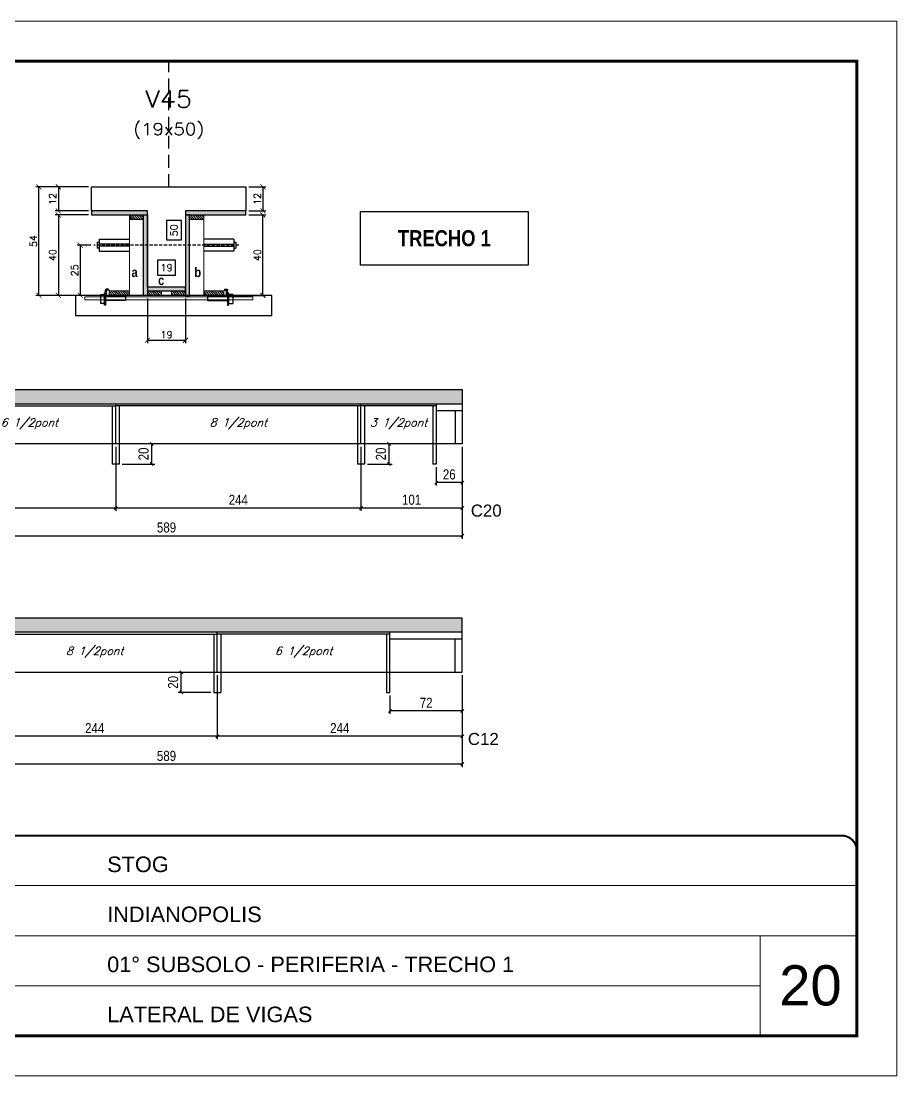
# Model space of a CAD drawing. Extents: x 0 to 6325, y 5574 to 19307.
# Drawn here: x 5368 to 6240, y 12466 to 13516 of the extents above; entities that cross this region are included whole.
import ezdxf
from ezdxf.enums import TextEntityAlignment as Align

# ---------------------------------------------------------------- set-up
doc = ezdxf.new("R2010")
doc.units = 0
for name, pattern in [('CONTINUO', [0]), ('DASHED', [0.75, 0.5, -0.25]), ('HIDDEN', [9.525, 6.35, -3.175])]:
    doc.linetypes.add(name, pattern=pattern)
for name, color, linetype in [('1', 1, 'Continuous'), ('5', 5, 'Continuous'), ('barrote', 251, 'Continuous'), ('COTA', 241, 'Continuous'), ('Cota Seção (2x)', 4, 'Continuous'), ('detalhes', 4, 'Continuous'), ('Hachura', 253, 'Continuous'), ('NOMENCLATURA', 7, 'Continuous'), ('Painéis', 200, 'Continuous'), ('presilha', 1, 'Continuous'), ('SARR_2.2x7', 40, 'Continuous'), ('SARR_3.5x7', 81, 'Continuous'), ('TENSOR', 3, 'Continuous'), ('texto', 7, 'Continuous'), ('Texto de Titulo', 7, 'Continuous'), ('Texto Qtd Sarr', 242, 'Continuous')]:
    doc.layers.add(name, color=color, linetype=linetype)
for name, color, linetype, lineweight in [('CARIMBO', 255, 'Continuous', 9), ('CONCRETO', 251, 'Continuous', 25), ('Folhas', 255, 'Continuous', 9), ('Madeira', 126, 'Continuous', 18), ('SARRAFO DE PRESSAO', 251, 'DASHED', 9), ('SCO-___-LAJ', 2, 'Continuous', 0), ('Texto Seção', 7, 'Continuous', 15)]:
    doc.layers.add(name, color=color, linetype=linetype, lineweight=lineweight)
doc.styles.add('arial', font='arial.ttf')
doc.styles.add('COTA TECNICA', font='techl___.ttf', dxfattribs={"height": 10})
doc.styles.add('ROMANC', font='techb___.ttf', dxfattribs={"height": 2.5})
doc.styles.add('Romans', font='romans.shx')
doc.styles.get("Standard").update_dxf_attribs({"font": 'arial.ttf'})
doc.styles.add('TECNICA', font='techb___.ttf', dxfattribs={"height": 10})
doc.dimstyles.new('Cota Seção (2x)', dxfattribs={"dimtxt": 7, "dimasz": 5, "dimexe": 3, "dimexo": 3, "dimgap": 2, "dimtad": 3, "dimdec": 1, "dimlfac": 0.5, "dimzin": 12, "dimdsep": 46, "dimtxsty": 'Romans', "dimblk": 'ARCHTICK', "dimcen": 0, "dimclrd": 4, "dimclre": 4, "dimclrt": 1, "dimadec": 1, "dimazin": 3, "dimtfac": 1, "dimtdec": 1, "dimtmove": 0, "dimatfit": 3, "dimldrblk": 'OBLIQUE', "dimfxl": 1, "dimtolj": 1, "dimtzin": 12, "dimarcsym": 0})
doc.dimstyles.new('Cota Seção interna', dxfattribs={"dimtxt": 7, "dimasz": 6, "dimexe": 0.18, "dimexo": 2, "dimgap": -4, "dimtad": 3, "dimdec": 1, "dimlfac": 0.5, "dimzin": 12, "dimdsep": 46, "dimtxsty": 'Romans', "dimblk": 'ARCHTICK', "dimcen": 0.09, "dimse1": 1, "dimse2": 1, "dimsd1": 1, "dimsd2": 1, "dimclrd": 180, "dimclre": 5, "dimclrt": 1, "dimadec": 0, "dimazin": 3, "dimtfac": 1, "dimtdec": 1, "dimtofl": 0, "dimtmove": 0, "dimatfit": 3, "dimldrblk": 'ARCHTICK', "dimfxl": 1, "dimtolj": 1, "dimtzin": 0, "dimarcsym": 0})
doc.dimstyles.new('PAINEL', dxfattribs={"dimtxt": 10, "dimasz": 3, "dimexe": 3, "dimexo": 3, "dimgap": 3, "dimtad": 1, "dimdec": 1, "dimzin": 12, "dimdsep": 46, "dimtxsty": 'COTA TECNICA', "dimblk1": 'OBLIQUE', "dimblk2": 'OBLIQUE', "dimsah": 1, "dimcen": 0.9, "dimclrd": 4, "dimclre": 4, "dimclrt": 240, "dimadec": 1, "dimazin": 3, "dimtfac": 1, "dimtdec": 1, "dimtmove": 0, "dimatfit": 3, "dimfxl": 1, "dimtolj": 1, "dimtzin": 12, "dimarcsym": 0})
pattern_1 = [(315, (28450.4202, 5013.0558), (1.12253202, 1.12253202), [])]

# ---------------------------------------------------------------- blocks, each defined once
blk = doc.blocks.new('9999999999')
at = {"color": 30, "linetype": 'CONTINUO'}
for p, q in [((98564.6, 34379.6), (99584, 34379.6)), ((98564.6, 34329.8), (99488, 34329.8)), ((99584, 34329.8), (99488, 34329.8)), ((99488, 34329.8), (99488, 34230.2)), ((98564.6, 34280), (99488, 34280))]:
    blk.add_line(p, q, dxfattribs=at)
at = {"color": 30, "linetype": 'CONTINUO', "const_width": 2}
blk.add_lwpolyline([(99584, 34230.2), (99584, 34414.4, 0.414214), (99569, 34429.4), (98229, 34429.4, 0.414214), (98214, 34414.4), (98214, 34245.2, 0.414214), (98229, 34230.2), (99584, 34230.2)], format="xyb", dxfattribs=at)
at = {"layer": 'Folhas'}
blk.add_lwpolyline([(98139, 34190.2), (99624, 34190.2), (99624, 35240.2), (98139, 35240.2)], close=True, dxfattribs=at)
at = {"layer": 'Folhas', "color": 30, "const_width": 3}
blk.add_lwpolyline([(98214, 34230.2), (99584, 34230.2), (99584, 35200.2), (98214, 35200.2)], close=True, dxfattribs=at)
at = {"color": 7, "linetype": 'Continuous', "ltscale": 5, "style": 'arial'}
for s, height, p in [('STOG', 15.48, (98837.7, 34393.1)), ('INDIANOPOLIS', 15.483, (98837.7, 34343.3)), ('01° SUBSOLO - PERIFERIA - TRECHO 1', 15.483, (98837.7, 34293.5)), ('LATERAL DE VIGAS', 15.483, (98837.7, 34243.7))]:
    blk.add_text(s, height=height, dxfattribs=at).set_placement(p)
blk = doc.blocks.new('titulo1')
at = {"layer": 'Defpoints', "color": 252, "linetype": 'HIDDEN', "ltscale": 2}
blk.add_line((0, 0), (0, 125), dxfattribs=at)
at = {"layer": 'Defpoints', "style": 'Romans', "oblique": 15}
blk.add_attdef('FOLHA', text='', height=10, dxfattribs=at).set_placement((0, 15.6), align=Align.MIDDLE_CENTER)
at = {"layer": 'Texto Qtd Sarr', "color": 3, "style": 'Romans', "oblique": 15}
for tag, height, p in [('TITULO', 17, (0, 71.4)), ('SEÇÃO', 12, (0, 41.5))]:
    blk.add_attdef(tag, text='', height=height, dxfattribs=at).set_placement(p, align=Align.MIDDLE_CENTER)
blk = doc.blocks.new('_ArchTick')
at = {"color": 0, "linetype": 'ByBlock', "const_width": 0.15}
blk.add_lwpolyline([(-0.5, -0.5), (0.5, 0.5)], dxfattribs=at)
blk = doc.blocks.new('*D3287')
at = {"layer": 'COTA', "color": 4, "lineweight": -2, "transparency": 16777216}
for p, q in [((5594.8, 13350.7), (5611.7, 13350.7)), ((5608.7, 13350.7), (5608.7, 13326.7)), ((5594.8, 13326.7), (5611.7, 13326.7))]:
    blk.add_line(p, q, dxfattribs=at)
at = {"layer": 'Defpoints', "color": 0, "transparency": 16777216}
for p in [(5591.8, 13350.7), (5591.8, 13326.7), (5608.7, 13326.7)]:
    blk.add_point(p, dxfattribs=at)
at = {"layer": 'COTA', "color": 4, "lineweight": -2, "transparency": 16777216, "xscale": 5, "yscale": 5, "zscale": 5}
for p, rotation in [((5608.7, 13350.7), 90), ((5608.7, 13326.7), 270)]:
    blk.add_blockref('_ArchTick', p, dxfattribs=dict(at, rotation=rotation))
at = {"layer": 'COTA', "color": 1, "transparency": 16777216, "insert": (5603.2, 13338.7), "char_height": 7, "attachment_point": 5, "rotation": 90, "style": 'Romans'}
blk.add_mtext('\\A1;12', dxfattribs=at)
blk = doc.blocks.new('_Oblique')
at = {"layer": '1', "color": 0, "lineweight": -2}
blk.add_line((-0.5, -0.5), (0.5, 0.5), dxfattribs=at)
blk = doc.blocks.new('*D3288')
at = {"layer": 'COTA', "color": 4, "lineweight": -2, "transparency": 16777216}
for p, q in [((5435.2, 13350.7), (5382.8, 13350.7)), ((5385.8, 13242.7), (5385.8, 13350.7)), ((5457.2, 13242.7), (5382.8, 13242.7))]:
    blk.add_line(p, q, dxfattribs=at)
at = {"layer": 'Defpoints', "color": 0, "transparency": 16777216}
for p in [(5385.8, 13350.7), (5438.2, 13350.7), (5460.2, 13242.7)]:
    blk.add_point(p, dxfattribs=at)
at = {"layer": 'COTA', "color": 4, "lineweight": -2, "transparency": 16777216, "xscale": 5, "yscale": 5, "zscale": 5}
for p, rotation in [((5385.8, 13350.7), 90), ((5385.8, 13242.7), 270)]:
    blk.add_blockref('_ArchTick', p, dxfattribs=dict(at, rotation=rotation))
at = {"layer": 'COTA', "color": 1, "transparency": 16777216, "insert": (5380.3, 13296.7), "char_height": 7, "attachment_point": 5, "rotation": 90, "style": 'Romans'}
blk.add_mtext('\\A1;54', dxfattribs=at)
blk = doc.blocks.new('*D3289')
at = {"layer": 'COTA', "color": 4, "lineweight": -2, "transparency": 16777216}
for p, q in [((5594.8, 13322.7), (5611.7, 13322.7)), ((5608.7, 13242.7), (5608.7, 13322.7)), ((5568.4, 13242.7), (5611.7, 13242.7))]:
    blk.add_line(p, q, dxfattribs=at)
at = {"layer": 'Defpoints', "color": 0, "transparency": 16777216}
for p in [(5591.8, 13322.7), (5608.7, 13322.7), (5565.4, 13242.7)]:
    blk.add_point(p, dxfattribs=at)
at = {"layer": 'COTA', "color": 4, "lineweight": -2, "transparency": 16777216, "xscale": 5, "yscale": 5, "zscale": 5}
for p, rotation in [((5608.7, 13322.7), 90), ((5608.7, 13242.7), 270)]:
    blk.add_blockref('_ArchTick', p, dxfattribs=dict(at, rotation=rotation))
at = {"layer": 'COTA', "color": 1, "transparency": 16777216, "insert": (5603.2, 13282.7), "char_height": 7, "attachment_point": 5, "rotation": 90, "style": 'Romans'}
blk.add_mtext('\\A1;40', dxfattribs=at)
blk = doc.blocks.new('*D3290')
at = {"layer": 'Cota Seção (2x)', "color": 180, "lineweight": -2, "transparency": 16777216}
for p, q in [((5527.8, 13317.2), (5512.8, 13317.2)), ((5512.8, 13317.2), (5512.8, 13297.8)), ((5527.8, 13297.8), (5527.8, 13317.2)), ((5512.8, 13297.8), (5527.8, 13297.8))]:
    blk.add_line(p, q, dxfattribs=at)
at = {"layer": 'Defpoints', "color": 0, "transparency": 16777216}
for p in [(5531.8, 13350.7), (5542.8, 13350.7), (5542.8, 13250.7)]:
    blk.add_point(p, dxfattribs=at)
at = {"layer": 'Cota Seção (2x)', "color": 1, "transparency": 16777216, "insert": (5520.3, 13307.5), "char_height": 7, "attachment_point": 5, "rotation": 90, "style": 'Romans'}
blk.add_mtext('\\A1;50', dxfattribs=at)
blk = doc.blocks.new('*D3291')
at = {"layer": 'COTA', "color": 4, "lineweight": -2, "transparency": 16777216}
for p, q in [((5435.2, 13350.7), (5402.1, 13350.7)), ((5405.1, 13350.7), (5405.1, 13326.7)), ((5435.2, 13326.7), (5402.1, 13326.7))]:
    blk.add_line(p, q, dxfattribs=at)
at = {"layer": 'Defpoints', "color": 0, "transparency": 16777216}
for p in [(5438.2, 13350.7), (5405.1, 13326.7), (5438.2, 13326.7)]:
    blk.add_point(p, dxfattribs=at)
at = {"layer": 'COTA', "color": 4, "lineweight": -2, "transparency": 16777216, "xscale": 5, "yscale": 5, "zscale": 5}
for p, rotation in [((5405.1, 13350.7), 90), ((5405.1, 13326.7), 270)]:
    blk.add_blockref('_ArchTick', p, dxfattribs=dict(at, rotation=rotation))
at = {"layer": 'COTA', "color": 1, "transparency": 16777216, "insert": (5399.6, 13338.7), "char_height": 7, "attachment_point": 5, "rotation": 90, "style": 'Romans'}
blk.add_mtext('\\A1;12', dxfattribs=at)
blk = doc.blocks.new('*D3292')
at = {"layer": 'COTA', "color": 4, "lineweight": -2, "transparency": 16777216}
for p, q in [((5435.2, 13322.7), (5402.1, 13322.7)), ((5405.1, 13322.7), (5405.1, 13242.7)), ((5457.2, 13242.7), (5402.1, 13242.7))]:
    blk.add_line(p, q, dxfattribs=at)
at = {"layer": 'Defpoints', "color": 0, "transparency": 16777216}
for p in [(5438.2, 13322.7), (5405.1, 13242.7), (5460.2, 13242.7)]:
    blk.add_point(p, dxfattribs=at)
at = {"layer": 'COTA', "color": 4, "lineweight": -2, "transparency": 16777216, "xscale": 5, "yscale": 5, "zscale": 5}
for p, rotation in [((5405.1, 13322.7), 90), ((5405.1, 13242.7), 270)]:
    blk.add_blockref('_ArchTick', p, dxfattribs=dict(at, rotation=rotation))
at = {"layer": 'COTA', "color": 1, "transparency": 16777216, "insert": (5399.6, 13282.7), "char_height": 7, "attachment_point": 5, "rotation": 90, "style": 'Romans'}
blk.add_mtext('\\A1;40', dxfattribs=at)
blk = doc.blocks.new('PRESILHA METÁLICA 1')
at = {"layer": 'presilha'}
for p, q in [((7.5, 10.6), (7.5, 19.9)), ((12, 21), (8.6, 21)), ((9, 11.6), (9, 18.9)), ((12, 19.5), (9.6, 19.5)), ((12, 21), (12, 19.5)), ((0, 13), (6, 13)), ((0, 13), (0, 0)), ((6, 0), (0, 0)), ((6, 15.5), (7.5, 15.5)), ((6, -2.5), (6, 15.5)), ((6, 13), (6, 0)), ((7.5, 15.5), (7.5, -2.5)), ((37.5, 4.1), (7.5, 4.1)), ((37.5, 11), (9.6, 11)), ((37.5, 11), (37.5, 4.1)), ((7.5, -2.5), (6, -2.5))]:
    blk.add_line(p, q, dxfattribs=at)
for centre, radius, start, end in [((8.6, 19.9), 1.14, 90, 180), ((9.6, 18.9), 0.57, 90, 180), ((9.6, 11.6), 0.57, 180, 270)]:
    blk.add_arc(centre, radius, start, end, dxfattribs=at)
blk = doc.blocks.new('*D3293')
at = {"layer": 'COTA', "color": 4, "lineweight": -2, "transparency": 16777216}
for p, q in [((5493.8, 13239.7), (5493.8, 13195)), ((5531.8, 13239.7), (5531.8, 13195)), ((5493.8, 13198), (5531.8, 13198))]:
    blk.add_line(p, q, dxfattribs=at)
at = {"layer": 'Defpoints', "color": 0, "transparency": 16777216}
for p in [(5493.8, 13242.7), (5531.8, 13242.7), (5531.8, 13198)]:
    blk.add_point(p, dxfattribs=at)
at = {"layer": 'COTA', "color": 4, "lineweight": -2, "transparency": 16777216, "xscale": 5, "yscale": 5, "zscale": 5, "rotation": 180}
blk.add_blockref('_ArchTick', (5493.8, 13198), dxfattribs=at)
at = {"layer": 'COTA', "color": 4, "lineweight": -2, "transparency": 16777216, "xscale": 5, "yscale": 5, "zscale": 5}
blk.add_blockref('_ArchTick', (5531.8, 13198), dxfattribs=at)
at = {"layer": 'COTA', "color": 1, "transparency": 16777216, "insert": (5512.8, 13203.5), "char_height": 7, "attachment_point": 5, "style": 'Romans'}
blk.add_mtext('\\A1;19', dxfattribs=at)
blk = doc.blocks.new('*D3294')
at = {"layer": 'Cota Seção (2x)', "color": 180, "lineweight": -2, "transparency": 16777216}
for p, q in [((5521.8, 13277.7), (5503.8, 13277.7)), ((5503.8, 13277.7), (5503.8, 13262.7)), ((5521.8, 13262.7), (5521.8, 13277.7)), ((5503.8, 13262.7), (5521.8, 13262.7))]:
    blk.add_line(p, q, dxfattribs=at)
at = {"layer": 'Defpoints', "color": 0, "transparency": 16777216}
for p in [(5531.8, 13258.7), (5493.8, 13242.7), (5531.8, 13242.7)]:
    blk.add_point(p, dxfattribs=at)
at = {"layer": 'Cota Seção (2x)', "color": 1, "transparency": 16777216, "insert": (5512.8, 13270.2), "char_height": 7, "attachment_point": 5, "style": 'Romans'}
blk.add_mtext('\\A1;19', dxfattribs=at)
blk = doc.blocks.new('*D4371')
at = {"layer": 'COTA', "color": 4, "lineweight": -2, "transparency": 16777216}
for p, q in [((5218.3, 13091.8), (5218.3, 13000.4)), ((5807.3, 13091.8), (5807.3, 13000.4)), ((5218.3, 13003.4), (5807.3, 13003.4))]:
    blk.add_line(p, q, dxfattribs=at)
at = {"layer": 'Defpoints', "color": 0, "transparency": 16777216}
for p in [(5218.3, 13094.8), (5807.3, 13094.8), (5807.3, 13003.4)]:
    blk.add_point(p, dxfattribs=at)
at = {"layer": 'COTA', "color": 4, "lineweight": -2, "transparency": 16777216, "xscale": 3, "yscale": 3, "zscale": 3, "rotation": 180}
blk.add_blockref('_Oblique', (5218.3, 13003.4), dxfattribs=at)
at = {"layer": 'COTA', "color": 4, "lineweight": -2, "transparency": 16777216, "xscale": 3, "yscale": 3, "zscale": 3}
blk.add_blockref('_Oblique', (5807.3, 13003.4), dxfattribs=at)
at = {"layer": 'COTA', "color": 240, "transparency": 16777216, "insert": (5512.8, 13011.6), "char_height": 10, "attachment_point": 5, "style": 'COTA TECNICA'}
blk.add_mtext('\\A1;589', dxfattribs=at)
blk = doc.blocks.new('*D3296')
at = {"layer": 'COTA', "color": 4, "lineweight": -2, "transparency": 16777216}
for p, q in [((5218.3, 13091.8), (5218.3, 13028.1)), ((5462.3, 13091.8), (5462.3, 13028.1)), ((5218.3, 13031.1), (5462.3, 13031.1))]:
    blk.add_line(p, q, dxfattribs=at)
at = {"layer": 'Defpoints', "color": 0, "transparency": 16777216}
for p in [(5218.3, 13094.8), (5462.3, 13094.8), (5462.3, 13031.1)]:
    blk.add_point(p, dxfattribs=at)
at = {"layer": 'COTA', "color": 4, "lineweight": -2, "transparency": 16777216, "xscale": 3, "yscale": 3, "zscale": 3, "rotation": 180}
blk.add_blockref('_Oblique', (5218.3, 13031.1), dxfattribs=at)
at = {"layer": 'COTA', "color": 4, "lineweight": -2, "transparency": 16777216, "xscale": 3, "yscale": 3, "zscale": 3}
blk.add_blockref('_Oblique', (5462.3, 13031.1), dxfattribs=at)
at = {"layer": 'COTA', "color": 240, "transparency": 16777216, "insert": (5340.3, 13039.2), "char_height": 10, "attachment_point": 5, "style": 'COTA TECNICA'}
blk.add_mtext('\\A1;244', dxfattribs=at)
blk = doc.blocks.new('*D3297')
at = {"layer": 'COTA', "color": 4, "lineweight": -2, "transparency": 16777216}
for p, q in [((5462.3, 13091.8), (5462.3, 13028.1)), ((5706.3, 13091.8), (5706.3, 13028.1)), ((5462.3, 13031.1), (5706.3, 13031.1))]:
    blk.add_line(p, q, dxfattribs=at)
at = {"layer": 'Defpoints', "color": 0, "transparency": 16777216}
for p in [(5462.3, 13094.8), (5706.3, 13094.8), (5706.3, 13031.1)]:
    blk.add_point(p, dxfattribs=at)
at = {"layer": 'COTA', "color": 4, "lineweight": -2, "transparency": 16777216, "xscale": 3, "yscale": 3, "zscale": 3, "rotation": 180}
blk.add_blockref('_Oblique', (5462.3, 13031.1), dxfattribs=at)
at = {"layer": 'COTA', "color": 4, "lineweight": -2, "transparency": 16777216, "xscale": 3, "yscale": 3, "zscale": 3}
blk.add_blockref('_Oblique', (5706.3, 13031.1), dxfattribs=at)
at = {"layer": 'COTA', "color": 240, "transparency": 16777216, "insert": (5584.3, 13039.2), "char_height": 10, "attachment_point": 5, "style": 'COTA TECNICA'}
blk.add_mtext('\\A1;244', dxfattribs=at)
blk = doc.blocks.new('*D4374')
at = {"layer": 'COTA', "color": 4, "lineweight": -2, "transparency": 16777216}
for p, q in [((5498.1, 13074.8), (5498.1, 13094.8)), ((5468.8, 13074.8), (5501.1, 13074.8))]:
    blk.add_line(p, q, dxfattribs=at)
at = {"layer": 'Defpoints', "color": 0, "transparency": 16777216}
for p in [(5498.1, 13094.8), (5498.1, 13094.8), (5465.8, 13074.8)]:
    blk.add_point(p, dxfattribs=at)
at = {"layer": 'COTA', "color": 4, "lineweight": -2, "transparency": 16777216, "xscale": 3, "yscale": 3, "zscale": 3}
for p, rotation in [((5498.1, 13094.8), 90), ((5498.1, 13074.8), 270)]:
    blk.add_blockref('_Oblique', p, dxfattribs=dict(at, rotation=rotation))
at = {"layer": 'COTA', "color": 240, "transparency": 16777216, "insert": (5490, 13084.8), "char_height": 10, "attachment_point": 5, "rotation": 90, "style": 'COTA TECNICA'}
blk.add_mtext('\\A1;20', dxfattribs=at)
blk = doc.blocks.new('*D4365')
at = {"layer": 'COTA', "color": 4, "lineweight": -2, "transparency": 16777216}
for p, q in [((5807.3, 13091.8), (5807.3, 13053.3)), ((5781.3, 13071.8), (5781.3, 13053.3)), ((5807.3, 13056.3), (5781.3, 13056.3))]:
    blk.add_line(p, q, dxfattribs=at)
at = {"layer": 'Defpoints', "color": 0, "transparency": 16777216}
for p in [(5807.3, 13094.8), (5781.3, 13074.8), (5781.3, 13056.3)]:
    blk.add_point(p, dxfattribs=at)
at = {"layer": 'COTA', "color": 4, "lineweight": -2, "transparency": 16777216, "xscale": 3, "yscale": 3, "zscale": 3, "rotation": 180}
blk.add_blockref('_Oblique', (5781.3, 13056.3), dxfattribs=at)
at = {"layer": 'COTA', "color": 4, "lineweight": -2, "transparency": 16777216, "xscale": 3, "yscale": 3, "zscale": 3}
blk.add_blockref('_Oblique', (5807.3, 13056.3), dxfattribs=at)
at = {"layer": 'COTA', "color": 240, "transparency": 16777216, "insert": (5794.3, 13064.4), "char_height": 10, "attachment_point": 5, "style": 'COTA TECNICA'}
blk.add_mtext('\\A1;26', dxfattribs=at)
blk = doc.blocks.new('*D4395')
at = {"layer": 'COTA', "color": 4, "lineweight": -2, "transparency": 16777216}
for p, q in [((5734.4, 13074.8), (5734.4, 13094.8)), ((5712.8, 13074.8), (5737.4, 13074.8))]:
    blk.add_line(p, q, dxfattribs=at)
at = {"layer": 'Defpoints', "color": 0, "transparency": 16777216}
for p in [(5734.4, 13094.8), (5734.4, 13094.8), (5709.8, 13074.8)]:
    blk.add_point(p, dxfattribs=at)
at = {"layer": 'COTA', "color": 4, "lineweight": -2, "transparency": 16777216, "xscale": 3, "yscale": 3, "zscale": 3}
for p, rotation in [((5734.4, 13094.8), 90), ((5734.4, 13074.8), 270)]:
    blk.add_blockref('_Oblique', p, dxfattribs=dict(at, rotation=rotation))
at = {"layer": 'COTA', "color": 240, "transparency": 16777216, "insert": (5726.3, 13084.8), "char_height": 10, "attachment_point": 5, "rotation": 90, "style": 'COTA TECNICA'}
blk.add_mtext('\\A1;20', dxfattribs=at)
blk = doc.blocks.new('*D4396')
at = {"layer": 'COTA', "color": 4, "lineweight": -2, "transparency": 16777216}
for p, q in [((5706.3, 13091.8), (5706.3, 13028.1)), ((5807.3, 13091.8), (5807.3, 13028.1)), ((5706.3, 13031.1), (5807.3, 13031.1))]:
    blk.add_line(p, q, dxfattribs=at)
at = {"layer": 'Defpoints', "color": 0, "transparency": 16777216}
for p in [(5706.3, 13094.8), (5807.3, 13094.8), (5807.3, 13031.1)]:
    blk.add_point(p, dxfattribs=at)
at = {"layer": 'COTA', "color": 4, "lineweight": -2, "transparency": 16777216, "xscale": 3, "yscale": 3, "zscale": 3, "rotation": 180}
blk.add_blockref('_Oblique', (5706.3, 13031.1), dxfattribs=at)
at = {"layer": 'COTA', "color": 4, "lineweight": -2, "transparency": 16777216, "xscale": 3, "yscale": 3, "zscale": 3}
blk.add_blockref('_Oblique', (5807.3, 13031.1), dxfattribs=at)
at = {"layer": 'COTA', "color": 240, "transparency": 16777216, "insert": (5756.8, 13039.2), "char_height": 10, "attachment_point": 5, "style": 'COTA TECNICA'}
blk.add_mtext('\\A1;101', dxfattribs=at)
blk = doc.blocks.new('*D4386')
at = {"layer": 'COTA', "color": 4, "lineweight": -2, "transparency": 16777216}
for p, q in [((5218.3, 12864.5), (5218.3, 12773.1)), ((5807.3, 12864.5), (5807.3, 12773.1)), ((5807.3, 12776.1), (5218.3, 12776.1))]:
    blk.add_line(p, q, dxfattribs=at)
at = {"layer": 'Defpoints', "color": 0, "transparency": 16777216}
for p in [(5218.3, 12867.5), (5807.3, 12867.5), (5218.3, 12776.1)]:
    blk.add_point(p, dxfattribs=at)
at = {"layer": 'COTA', "color": 4, "lineweight": -2, "transparency": 16777216, "xscale": 3, "yscale": 3, "zscale": 3, "rotation": 180}
blk.add_blockref('_Oblique', (5218.3, 12776.1), dxfattribs=at)
at = {"layer": 'COTA', "color": 4, "lineweight": -2, "transparency": 16777216, "xscale": 3, "yscale": 3, "zscale": 3}
blk.add_blockref('_Oblique', (5807.3, 12776.1), dxfattribs=at)
at = {"layer": 'COTA', "color": 240, "transparency": 16777216, "insert": (5512.8, 12784.2), "char_height": 10, "attachment_point": 5, "style": 'COTA TECNICA'}
blk.add_mtext('\\A1;589', dxfattribs=at)
blk = doc.blocks.new('*D3314')
at = {"layer": 'COTA', "color": 4, "lineweight": -2, "transparency": 16777216}
for p, q in [((5563.3, 12864.5), (5563.3, 12800.8)), ((5807.3, 12864.5), (5807.3, 12800.8)), ((5807.3, 12803.8), (5563.3, 12803.8))]:
    blk.add_line(p, q, dxfattribs=at)
at = {"layer": 'Defpoints', "color": 0, "transparency": 16777216}
for p in [(5563.3, 12867.5), (5807.3, 12867.5), (5563.3, 12803.8)]:
    blk.add_point(p, dxfattribs=at)
at = {"layer": 'COTA', "color": 4, "lineweight": -2, "transparency": 16777216, "xscale": 3, "yscale": 3, "zscale": 3, "rotation": 180}
blk.add_blockref('_Oblique', (5563.3, 12803.8), dxfattribs=at)
at = {"layer": 'COTA', "color": 4, "lineweight": -2, "transparency": 16777216, "xscale": 3, "yscale": 3, "zscale": 3}
blk.add_blockref('_Oblique', (5807.3, 12803.8), dxfattribs=at)
at = {"layer": 'COTA', "color": 240, "transparency": 16777216, "insert": (5685.3, 12811.9), "char_height": 10, "attachment_point": 5, "style": 'COTA TECNICA'}
blk.add_mtext('\\A1;244', dxfattribs=at)
blk = doc.blocks.new('*D3315')
at = {"layer": 'COTA', "color": 4, "lineweight": -2, "transparency": 16777216}
for p, q in [((5319.3, 12864.5), (5319.3, 12800.8)), ((5563.3, 12864.5), (5563.3, 12800.8)), ((5563.3, 12803.8), (5319.3, 12803.8))]:
    blk.add_line(p, q, dxfattribs=at)
at = {"layer": 'Defpoints', "color": 0, "transparency": 16777216}
for p in [(5319.3, 12867.5), (5563.3, 12867.5), (5319.3, 12803.8)]:
    blk.add_point(p, dxfattribs=at)
at = {"layer": 'COTA', "color": 4, "lineweight": -2, "transparency": 16777216, "xscale": 3, "yscale": 3, "zscale": 3, "rotation": 180}
blk.add_blockref('_Oblique', (5319.3, 12803.8), dxfattribs=at)
at = {"layer": 'COTA', "color": 4, "lineweight": -2, "transparency": 16777216, "xscale": 3, "yscale": 3, "zscale": 3}
blk.add_blockref('_Oblique', (5563.3, 12803.8), dxfattribs=at)
at = {"layer": 'COTA', "color": 240, "transparency": 16777216, "insert": (5441.3, 12811.9), "char_height": 10, "attachment_point": 5, "style": 'COTA TECNICA'}
blk.add_mtext('\\A1;244', dxfattribs=at)
blk = doc.blocks.new('*D4387')
at = {"layer": 'COTA', "color": 4, "lineweight": -2, "transparency": 16777216}
for p, q in [((5807.3, 12864.5), (5807.3, 12826)), ((5735.3, 12844.5), (5735.3, 12826)), ((5807.3, 12829), (5735.3, 12829))]:
    blk.add_line(p, q, dxfattribs=at)
at = {"layer": 'Defpoints', "color": 0, "transparency": 16777216}
for p in [(5807.3, 12867.5), (5735.3, 12847.5), (5735.3, 12829)]:
    blk.add_point(p, dxfattribs=at)
at = {"layer": 'COTA', "color": 4, "lineweight": -2, "transparency": 16777216, "xscale": 3, "yscale": 3, "zscale": 3, "rotation": 180}
blk.add_blockref('_Oblique', (5735.3, 12829), dxfattribs=at)
at = {"layer": 'COTA', "color": 4, "lineweight": -2, "transparency": 16777216, "xscale": 3, "yscale": 3, "zscale": 3}
blk.add_blockref('_Oblique', (5807.3, 12829), dxfattribs=at)
at = {"layer": 'COTA', "color": 240, "transparency": 16777216, "insert": (5771.3, 12837.1), "char_height": 10, "attachment_point": 5, "style": 'COTA TECNICA'}
blk.add_mtext('\\A1;72', dxfattribs=at)
blk = doc.blocks.new('*D4388')
at = {"layer": 'COTA', "color": 4, "lineweight": -2, "transparency": 16777216}
for p, q in [((5527.5, 12847.5), (5527.5, 12867.5)), ((5556.8, 12847.5), (5524.5, 12847.5))]:
    blk.add_line(p, q, dxfattribs=at)
at = {"layer": 'Defpoints', "color": 0, "transparency": 16777216}
for p in [(5527.5, 12867.5), (5527.5, 12867.5), (5559.8, 12847.5)]:
    blk.add_point(p, dxfattribs=at)
at = {"layer": 'COTA', "color": 4, "lineweight": -2, "transparency": 16777216, "xscale": 3, "yscale": 3, "zscale": 3}
for p, rotation in [((5527.5, 12867.5), 90), ((5527.5, 12847.5), 270)]:
    blk.add_blockref('_Oblique', p, dxfattribs=dict(at, rotation=rotation))
at = {"layer": 'COTA', "color": 240, "transparency": 16777216, "insert": (5519.4, 12857.5), "char_height": 10, "attachment_point": 5, "rotation": 90, "style": 'COTA TECNICA'}
blk.add_mtext('\\A1;20', dxfattribs=at)
blk = doc.blocks.new('*D4143')
at = {"layer": 'COTA', "color": 4, "lineweight": -2, "transparency": 16777216}
for p, q in [((5437.5, 13292.7), (5423.9, 13292.7)), ((5426.9, 13292.7), (5426.9, 13242.7)), ((5442.5, 13242.7), (5423.9, 13242.7))]:
    blk.add_line(p, q, dxfattribs=at)
at = {"layer": 'Defpoints', "color": 0, "transparency": 16777216}
for p in [(5440.5, 13292.7), (5426.9, 13242.7), (5445.5, 13242.7)]:
    blk.add_point(p, dxfattribs=at)
at = {"layer": 'COTA', "color": 4, "lineweight": -2, "transparency": 16777216, "xscale": 5, "yscale": 5, "zscale": 5}
for p, rotation in [((5426.9, 13292.7), 90), ((5426.9, 13242.7), 270)]:
    blk.add_blockref('_ArchTick', p, dxfattribs=dict(at, rotation=rotation))
at = {"layer": 'COTA', "color": 1, "transparency": 16777216, "insert": (5421.4, 13267.7), "char_height": 7, "attachment_point": 5, "rotation": 90, "style": 'Romans'}
blk.add_mtext('\\A1;25', dxfattribs=at)

msp = doc.modelspace()

# ---------------------------------------------------------------- hatches: boundary and pattern name
at = {"layer": 'COTA'}
h = msp.add_hatch(dxfattribs=at)
h.set_pattern_fill('AR-CONC', color=256, scale=0.03)
h.set_pattern_definition([(50, (1854.8793, 54.755), (5.46554, -0.4781726), [0.5715, -6.2865]), (355, (1854.8793, 54.755), (-1.0573026, 5.7317054), [0.4572, -5.0292175]), (100.451445, (1855.335, 54.7153), (4.4082374, 5.2535326), [0.4857003, -5.3427073]), (46.1842, (1854.8793, 56.279), (8.1323712, -1.26127), [0.85725, -9.42975]), (96.63556, (1855.557, 56.174), (7.122124, 7.4227837), [0.7285507, -8.014068]), (351.18415, (1854.879, 56.279), (7.122124, 7.4227837), [0.685799, -7.543792]), (21, (1855.6413, 55.898), (4.5484317, -3.067956), [0.5715, -6.2865]), (326, (1855.6413, 55.898), (1.8540609, 5.525639), [0.4572, -5.0292]), (71.451445, (1856.0204, 55.6425), (6.4024926, 2.457683), [0.4857003, -5.3426981]), (37.5, (1854.8793, 54.7551), (0.0926581, 2.53665117), [0, -4.96824, 0, -5.1054, 0, -5.04825]), (7.5, (1854.8793, 54.755), (2.0045899, 3.00541724), [0, -2.91084, 0, -4.85394, 0, -1.92405]), (327.5, (1853.18, 54.7551), (4.06771786, -0.17186232), [0, -1.905, 0, -5.9436, 0, -7.8867]), (317.5, (1852.418, 54.755), (4.4438754, 0.7627947), [0, -2.4765, 0, -3.94716, 0, -5.6007])])
h.paths.add_polyline_path([(5807.3, 13134.81), (5807.3, 13148.81), (5218.3, 13148.81), (5218.3, 13134.81)])
h = msp.add_hatch(dxfattribs=at)
h.set_pattern_fill('AR-CONC', color=256, scale=0.03)
h.set_pattern_definition([(50, (1854.8793, -172.5763), (5.46554, -0.4781726), [0.5715, -6.2865]), (355, (1854.8793, -172.5763), (-1.0573026, 5.7317054), [0.4572, -5.0292175]), (100.451445, (1855.335, -172.616), (4.4082374, 5.2535326), [0.4857003, -5.3427073]), (46.1842, (1854.8793, -171.0523), (8.1323712, -1.26127), [0.85725, -9.42975]), (96.63556, (1855.557, -171.1574), (7.122124, 7.4227837), [0.7285507, -8.014068]), (351.18415, (1854.879, -171.052), (7.122124, 7.4227837), [0.685799, -7.543792]), (21, (1855.6413, -171.4333), (4.5484317, -3.067956), [0.5715, -6.2865]), (326, (1855.6413, -171.4333), (1.8540609, 5.525639), [0.4572, -5.0292]), (71.451445, (1856.0204, -171.689), (6.4024926, 2.457683), [0.4857003, -5.3426981]), (37.5, (1854.8793, -172.5763), (0.0926581, 2.53665117), [0, -4.96824, 0, -5.1054, 0, -5.04825]), (7.5, (1854.8793, -172.5763), (2.0045899, 3.00541724), [0, -2.91084, 0, -4.85394, 0, -1.92405]), (327.5, (1853.18, -172.5763), (4.06771786, -0.17186232), [0, -1.905, 0, -5.9436, 0, -7.8867]), (317.5, (1852.418, -172.5763), (4.4438754, 0.7627947), [0, -2.4765, 0, -3.94716, 0, -5.6007])])
h.paths.add_polyline_path([(5807.3, 12907.47), (5807.3, 12921.47), (5218.3, 12921.47), (5218.3, 12907.47)])
at = {"layer": 'Hachura'}
h = msp.add_hatch(color=256, dxfattribs=at)
h.dxf.hatch_style = 1
h.paths.add_polyline_path([(5493.8, 13322.7), (5493.8, 13326.7), (5438.2, 13326.7), (5438.2, 13322.7)])
h = msp.add_hatch(color=256, dxfattribs=at)
h.dxf.hatch_style = 1
h.paths.add_polyline_path([(5591.8, 13322.7), (5591.8, 13326.7), (5531.8, 13326.7), (5531.8, 13322.7)])
h = msp.add_hatch(dxfattribs=at)
h.set_pattern_fill('ANSI31', color=256, scale=0.5, angle=270, style=0)
h.set_pattern_definition([(315, (28450.4202, 5015.0558), (1.12253202, 1.12253202), [])])
h.paths.add_polyline_path([(5489.8, 13318.3), (5489.8, 13322.7), (5475.8, 13322.7), (5475.8, 13318.3)])
h = msp.add_hatch(color=256, dxfattribs=at)
h.dxf.hatch_style = 1
h.paths.add_polyline_path([(5489.8, 13322.7), (5493.8, 13322.7), (5493.8, 13242.7), (5489.8, 13242.7)])
h = msp.add_hatch(color=256, dxfattribs=at)
h.dxf.hatch_style = 1
h.paths.add_polyline_path([(5535.8, 13322.7), (5531.8, 13322.7), (5531.8, 13242.7), (5535.8, 13242.7)])
h = msp.add_hatch(dxfattribs=at)
h.set_pattern_fill('ANSI31', color=256, scale=0.5, angle=270, style=0)
h.set_pattern_definition([(315, (28450.4202, 5015.0558), (1.12253202, 1.12253202), [])])
h.paths.add_polyline_path([(5535.8, 13318.3), (5535.8, 13322.7), (5549.8, 13322.7), (5549.8, 13318.3)])
h = msp.add_hatch(dxfattribs=at)
h.set_pattern_fill('ANSI31', color=256, scale=0.5, angle=270, style=0)
h.set_pattern_definition([(315, (28450.4202, 5013.0558), (1.12253202, 1.12253202), [])])
h.paths.add_polyline_path([(5455.8, 13242.7), (5455.8, 13247.1), (5475.8, 13247.1), (5475.8, 13242.7)])
h = msp.add_hatch(color=256, dxfattribs=at)
h.dxf.hatch_style = 1
h.paths.add_polyline_path([(5531.8, 13247.1), (5531.8, 13250.7), (5493.8, 13250.7), (5493.8, 13247.1)])
h = msp.add_hatch(dxfattribs=at)
h.set_pattern_fill('ANSI31', color=256, scale=0.5, angle=270, style=0)
h.set_pattern_definition(pattern_1)
h.paths.add_polyline_path([(5493.8, 13242.7), (5493.8, 13247.1), (5507.8, 13247.1), (5507.8, 13242.7)])
h = msp.add_hatch(dxfattribs=at)
h.set_pattern_fill('ANSI31', color=256, scale=0.5, angle=270, style=0)
h.set_pattern_definition(pattern_1)
h.paths.add_polyline_path([(5531.8, 13242.7), (5531.8, 13247.1), (5517.8, 13247.1), (5517.8, 13242.7)])
h = msp.add_hatch(dxfattribs=at)
h.set_pattern_fill('ANSI31', color=256, scale=0.5, angle=270, style=0)
h.set_pattern_definition(pattern_1)
h.paths.add_polyline_path([(5569.8, 13242.7), (5569.8, 13247.1), (5549.8, 13247.1), (5549.8, 13242.7)])

# ---------------------------------------------------------------- linework, layer by layer
at = {"ltscale": 3}
for p, q in [((5443.8, 13295.67), (5443.8, 13289.67)), ((5443.8, 13295.67), (5445.8, 13295.67)), ((5445.8, 13298.67), (5445.8, 13286.67)), ((5445.8, 13298.67), (5475.8, 13298.67)), ((5475.8, 13293.67), (5445.8, 13293.67)), ((5579.8, 13298.67), (5549.8, 13298.67)), ((5549.8, 13293.67), (5579.8, 13293.67)), ((5579.8, 13298.67), (5579.8, 13286.67)), ((5579.8, 13295.67), (5581.8, 13295.67)), ((5581.8, 13295.67), (5581.8, 13289.67)), ((5445.8, 13289.67), (5443.8, 13289.67)), ((5475.8, 13291.67), (5445.8, 13291.67)), ((5445.8, 13286.67), (5475.8, 13286.67)), ((5549.8, 13291.67), (5579.8, 13291.67)), ((5579.8, 13286.67), (5549.8, 13286.67)), ((5579.8, 13289.67), (5581.8, 13289.67))]:
    msp.add_line(p, q, dxfattribs=at)
at = {"layer": 'barrote'}
msp.add_lwpolyline([(5422.34, 13222.7), (5617.53, 13222.7), (5617.53, 13242.7), (5422.34, 13242.7)], close=True, dxfattribs=at)
at = {"layer": 'CONCRETO'}
msp.add_lwpolyline([(5438.2, 13326.7), (5438.2, 13350.7), (5591.8, 13350.7), (5591.8, 13326.7), (5531.8, 13326.7), (5531.8, 13250.7), (5493.8, 13250.7), (5493.8, 13326.7)], close=True, dxfattribs=at)
at = {"layer": 'COTA'}
for p, q in [((5218.3, 13148.81), (5807.3, 13148.81)), ((5807.3, 13148.81), (5807.3, 13134.81)), ((5807.3, 12921.47), (5218.3, 12921.47)), ((5807.3, 12907.47), (5807.3, 12921.47))]:
    msp.add_line(p, q, dxfattribs=at)
msp.add_lwpolyline([(5706.03, 13326.3), (5872.81, 13326.3), (5872.81, 13272.64), (5706.03, 13272.64)], close=True, dxfattribs=at)
at = {"layer": 'Madeira'}
for points in [[(5489.8, 13318.3), (5489.8, 13322.7), (5475.8, 13322.7), (5475.8, 13318.3)], [(5489.8, 13322.7), (5475.8, 13322.7), (5475.8, 13242.7), (5489.8, 13242.7)], [(5535.8, 13318.3), (5535.8, 13322.7), (5549.8, 13322.7), (5549.8, 13318.3)], [(5535.8, 13322.7), (5549.8, 13322.7), (5549.8, 13242.7), (5535.8, 13242.7)], [(5455.8, 13242.7), (5455.8, 13247.1), (5475.8, 13247.1), (5475.8, 13242.7)], [(5493.8, 13242.7), (5493.8, 13247.1), (5507.8, 13247.1), (5507.8, 13242.7)], [(5531.8, 13242.7), (5531.8, 13247.1), (5517.8, 13247.1), (5517.8, 13242.7)], [(5569.8, 13242.7), (5569.8, 13247.1), (5549.8, 13247.1), (5549.8, 13242.7)]]:
    msp.add_lwpolyline(points, close=True, dxfattribs=at)
at = {"layer": 'Painéis', "linetype": 'ByBlock'}
for p, q in [((5218.3, 13134.81), (5807.3, 13134.81)), ((5462.3, 13094.81), (5462.3, 13134.81)), ((5706.3, 13094.81), (5706.3, 13134.81)), ((5807.3, 13134.81), (5807.3, 13094.81)), ((5807.3, 13094.81), (5218.3, 13094.81)), ((5807.3, 12907.47), (5218.3, 12907.47)), ((5563.3, 12867.47), (5563.3, 12907.47)), ((5807.3, 12867.47), (5807.3, 12907.47)), ((5218.3, 12867.47), (5807.3, 12867.47))]:
    msp.add_line(p, q, dxfattribs=at)
at = {"layer": 'Painéis'}
for points in [[(5493.8, 13322.7), (5493.8, 13326.7), (5438.2, 13326.7), (5438.2, 13322.7)], [(5591.8, 13322.7), (5591.8, 13326.7), (5531.8, 13326.7), (5531.8, 13322.7)], [(5489.8, 13322.7), (5493.8, 13322.7), (5493.8, 13242.7), (5489.8, 13242.7)], [(5535.8, 13322.7), (5531.8, 13322.7), (5531.8, 13242.7), (5535.8, 13242.7)], [(5531.8, 13247.1), (5531.8, 13250.7), (5493.8, 13250.7), (5493.8, 13247.1)]]:
    msp.add_lwpolyline(points, close=True, dxfattribs=at)
at = {"layer": 'SARR_2.2x7', "linetype": 'Continuous'}
for p, q in [((5290.3, 13132.61), (5462.3, 13132.61)), ((5706.3, 13132.61), (5462.3, 13132.61)), ((5781.3, 13132.61), (5706.3, 13132.61)), ((5807.3, 13127.81), (5781.3, 13127.81)), ((5800.3, 13127.81), (5800.3, 13094.81)), ((5319.3, 12905.27), (5563.3, 12905.27)), ((5735.3, 12905.27), (5563.3, 12905.27)), ((5807.3, 12900.47), (5735.3, 12900.47)), ((5800.3, 12867.47), (5800.3, 12900.47))]:
    msp.add_line(p, q, dxfattribs=at)
at = {"layer": 'SARR_3.5x7'}
for p, q in [((5458.8, 13132.61), (5458.8, 13074.81)), ((5465.8, 13132.61), (5465.8, 13074.81)), ((5702.8, 13132.61), (5702.8, 13074.81)), ((5709.8, 13132.61), (5709.8, 13074.81)), ((5777.8, 13132.61), (5777.8, 13074.81)), ((5781.3, 13134.81), (5781.3, 13074.81)), ((5465.8, 13074.81), (5458.8, 13074.81)), ((5709.8, 13074.81), (5702.8, 13074.81)), ((5781.3, 13074.81), (5777.8, 13074.81)), ((5559.8, 12905.27), (5559.8, 12847.47)), ((5566.8, 12905.27), (5566.8, 12847.47)), ((5731.8, 12905.27), (5731.8, 12847.47)), ((5735.3, 12847.47), (5735.3, 12907.47)), ((5559.8, 12847.47), (5566.8, 12847.47)), ((5731.8, 12847.47), (5735.3, 12847.47))]:
    msp.add_line(p, q, dxfattribs=at)
at = {"layer": 'SCO-___-LAJ', "color": 1}
msp.add_lwpolyline([(5431.35, 13241.37), (5598.65, 13241.37), (5598.65, 13238.17), (5431.35, 13238.17)], close=True, dxfattribs=at)
at = {"layer": 'TENSOR', "linetype": 'HIDDEN', "ltscale": 0.5}
msp.add_line((5584.8, 13292.67), (5440.5, 13292.67), dxfattribs=at)

# ---------------------------------------------------------------- block references
at = {"layer": 'presilha', "yscale": 0.6666666666666666, "zscale": 0.6666666666666666}
for p, xscale in [((5446.93, 13234.73), 0.6666666666666666), ((5578.67, 13234.73), -0.6666666666666666)]:
    msp.add_blockref('PRESILHA METÁLICA 1', p, dxfattribs=dict(at, xscale=xscale))
at = {"layer": 'SARRAFO DE PRESSAO', "color": 6, "linetype": 'ByBlock'}
msp.add_blockref('9999999999', (-93383.98, -21724.51), dxfattribs=at)
at = {"layer": 'Texto Seção'}
ref = msp.add_blockref('titulo1', (5515, 13350.7), dxfattribs=at)
ref.add_attrib('TITULO', 'V45', dxfattribs={"layer": 'Texto de Titulo', "color": 7, "height": 17, "style": 'Romans', "width": 1.1}).set_placement((5515, 13438.2), align=Align.MIDDLE_CENTER)
ref.add_attrib('SEÇÃO', '(19x50)', dxfattribs={"layer": 'Texto de Titulo', "color": 7, "height": 12, "style": 'Romans', "width": 1.1}).set_placement((5515, 13408.2), align=Align.MIDDLE_CENTER)

# ---------------------------------------------------------------- texts
at = {"layer": '5', "linetype": 'Continuous'}
for s, rotation, p in [('C20', 0.00004, (5815.74, 13022.42)), ('C12', 359.99996, (5812.85, 12795.09))]:
    msp.add_text(s, height=12, rotation=rotation, dxfattribs=at).set_placement(p)
at = {"layer": 'CARIMBO', "style": 'arial'}
msp.add_text('20', height=40, dxfattribs=at).set_placement((6122.86, 12535.84))
at = {"layer": 'detalhes', "style": 'TECNICA'}
for s, p in [('a', (5477.97, 13260.9)), ('b', (5540.51, 13260.89)), ('c', (5504.4, 13252.94))]:
    msp.add_text(s, height=9.6, dxfattribs=at).set_placement(p)
at = {"layer": 'NOMENCLATURA', "color": 2, "insert": (5789.42, 13299.47), "char_height": 16, "attachment_point": 5, "style": 'ROMANC'}
msp.add_mtext('TRECHO 1', dxfattribs=at)
at = {"layer": 'texto', "color": 2, "char_height": 8, "attachment_point": 5, "style": 'Romans'}
for s, insert in [('{\\Q19;\\C256;6 1/2pont}', (5376.3, 13114.81)), ('{\\Q19;\\C256;8 1/2pont}', (5584.3, 13114.81)), ('{\\Q19;\\C256;3 1/2pont}', (5743.8, 13114.81)), ('{\\Q19;\\C256;8 1/2pont}', (5441.3, 12887.47)), ('{\\Q19;\\C256;6 1/2pont}', (5649.3, 12887.47))]:
    msp.add_mtext(s, dxfattribs=dict(at, insert=insert))

# ---------------------------------------------------------------- dimensions: what is measured, and where the dimension line sits
at = {"layer": 'COTA'}
for base, p1, p2, angle, dimstyle, picture, middle in [((5385.82, 13350.7), (5460.2, 13242.7), (5438.2, 13350.7), 90, 'Cota Seção (2x)', '*D3288', (5380.32, 13296.7)), ((5405.14, 13326.7), (5438.2, 13350.7), (5438.2, 13326.7), 90, 'Cota Seção (2x)', '*D3291', (5399.64, 13338.7)), ((5608.67, 13326.7), (5591.8, 13350.7), (5591.8, 13326.7), 90, 'Cota Seção (2x)', '*D3287', (5603.17, 13338.7)), ((5405.14, 13242.7), (5438.2, 13322.7), (5460.2, 13242.7), 90, 'Cota Seção (2x)', '*D3292', (5399.64, 13282.7)), ((5608.67, 13322.7), (5565.4, 13242.7), (5591.8, 13322.7), 90, 'Cota Seção (2x)', '*D3289', (5603.17, 13282.7)), ((5426.94, 13242.7), (5440.5, 13292.67), (5445.5, 13242.7), 90, 'Cota Seção (2x)', '*D4143', (5421.44, 13267.68)), ((5218.3, 12776.1), (5807.3, 12867.47), (5218.3, 12867.47), 180, 'PAINEL', '*D4386', (5512.8, 12784.23)), ((5319.3, 12803.81), (5563.3, 12867.47), (5319.3, 12867.47), 180, 'PAINEL', '*D3315', (5441.3, 12811.89)), ((5563.3, 12803.81), (5807.3, 12867.47), (5563.3, 12867.47), 180, 'PAINEL', '*D3314', (5685.3, 12811.89)), ((5735.3, 12829), (5807.3, 12867.47), (5735.3, 12847.47), 180, 'PAINEL', '*D4387', (5771.3, 12837.07))]:
    dim = msp.add_linear_dim(base=base, p1=p1, p2=p2, angle=angle, dimstyle=dimstyle, dxfattribs=at)
    dim.commit()
    dim.dimension.update_dxf_attribs({"geometry": picture, "text_midpoint": middle})
for base, p1, p2, dimstyle, picture, middle in [((5531.8, 13197.97), (5493.8, 13242.7), (5531.8, 13242.7), 'Cota Seção (2x)', '*D3293', (5512.8, 13203.47)), ((5807.3, 13003.43), (5218.3, 13094.81), (5807.3, 13094.81), 'PAINEL', '*D4371', (5512.8, 13011.57)), ((5462.3, 13031.14), (5218.3, 13094.81), (5462.3, 13094.81), 'PAINEL', '*D3296', (5340.3, 13039.22)), ((5706.3, 13031.14), (5462.3, 13094.81), (5706.3, 13094.81), 'PAINEL', '*D3297', (5584.3, 13039.22)), ((5807.3, 13031.14), (5706.3, 13094.81), (5807.3, 13094.81), 'PAINEL', '*D4396', (5756.8, 13039.25)), ((5781.3, 13056.33), (5807.3, 13094.81), (5781.3, 13074.81), 'PAINEL', '*D4365', (5794.3, 13064.44))]:
    dim = msp.add_linear_dim(base=base, p1=p1, p2=p2, dimstyle=dimstyle, dxfattribs=at)
    dim.commit()
    dim.dimension.update_dxf_attribs({"geometry": picture, "text_midpoint": middle})
for base, p1, p2, picture, middle in [((5498.06, 13094.81), (5465.8, 13074.81), (5498.06, 13094.81), '*D4374', (5498.06, 13084.81)), ((5734.4, 13094.81), (5709.8, 13074.81), (5734.4, 13094.81), '*D4395', (5734.4, 13084.81)), ((5527.54, 12867.47), (5559.8, 12847.47), (5527.54, 12867.47), '*D4388', (5527.54, 12857.47))]:
    dim = msp.add_linear_dim(base=base, p1=p1, p2=p2, angle=90, dimstyle='PAINEL', dxfattribs=at)
    dim.commit()
    dim.dimension.update_dxf_attribs({"geometry": picture, "text_midpoint": middle, "dimtype": 160})
at = {"layer": 'Cota Seção (2x)'}
dim = msp.add_linear_dim(base=(5531.8, 13350.7), p1=(5542.8, 13250.7), p2=(5542.8, 13350.7), angle=90, dimstyle='Cota Seção interna', dxfattribs=at)
dim.commit()
dim.dimension.update_dxf_attribs({"geometry": '*D3290', "text_midpoint": (5531.8, 13307.51), "dimtype": 160})
dim = msp.add_linear_dim(base=(5531.8, 13258.7), p1=(5493.8, 13242.7), p2=(5531.8, 13242.7), dimstyle='Cota Seção interna', dxfattribs=at)
dim.commit()
dim.dimension.update_dxf_attribs({"geometry": '*D3294', "text_midpoint": (5512.8, 13258.7), "dimtype": 160})

doc.saveas('drawing.dxf')
